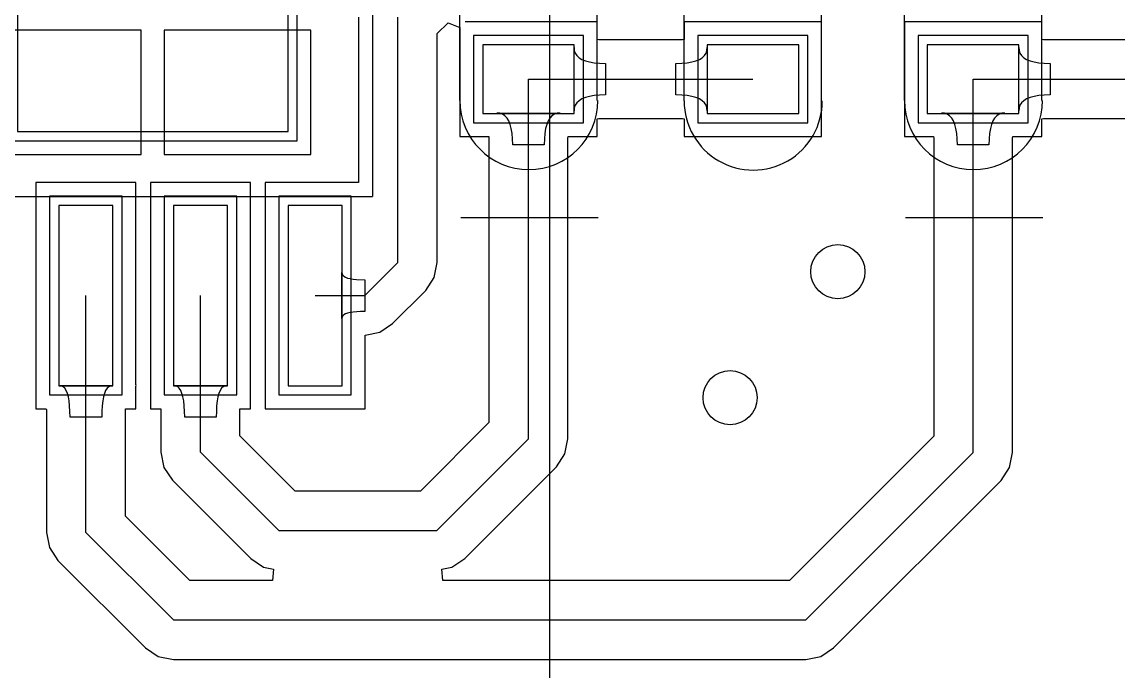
# Model space of a CAD drawing. Header units: millimetres. Extents: x 79 to 123, y 34 to 143.
# Drawn here: x 96.34 to 108.49, y 111.42 to 118.62 of the extents above; entities that cross this region are included whole.
import ezdxf

# ---------------------------------------------------------------- set-up
doc = ezdxf.new("R2010")
doc.units = ezdxf.units.MM
for name, color, linetype in [('BottomLayer', 5, 'Continuous'), ('BottomOverlay', 54, 'Continuous'), ('MultiLayer', 9, 'Continuous'), ('TopLayer', 1, 'Continuous'), ('TopOverlay', 2, 'Continuous'), ('TopPaste', 8, 'Continuous'), ('TopSolder', 216, 'Continuous')]:
    doc.layers.add(name, color=color, linetype=linetype)

# ---------------------------------------------------------------- blocks, each defined once
blk = doc.blocks.new('18650____________B_1')
at = {"layer": 'BottomOverlay'}
blk.add_line((16.054, 22), (76.531, 22), dxfattribs=at)
blk = doc.blocks.new('LED_26')
at = {"layer": 'TopLayer'}
for p, q in [((-1.143, 0.508), (-1.143, -0.508)), ((-0.381, 0.508), (-1.143, 0.508)), ((-0.381, -0.508), (-0.381, 0.508)), ((0.381, 0.508), (0.381, -0.508)), ((1.143, 0.508), (0.381, 0.508)), ((1.143, -0.508), (1.143, 0.508)), ((-1.143, -0.508), (-0.381, -0.508)), ((0.381, -0.508), (1.143, -0.508))]:
    blk.add_line(p, q, dxfattribs=at)
at = {"layer": 'TopOverlay'}
for p, q in [((-2.294, 0.751), (-2.294, 0.497)), ((-0.997, 0.762), (1.003, 0.762)), ((-2.294, 0.497), (-2.294, -0.773)), ((-0.997, -0.762), (1.003, -0.762))]:
    blk.add_line(p, q, dxfattribs=at)
for centre, start, end in [((-0.997, -0.004), 90, 270), ((1.003, 0.004), 270, 90)]:
    blk.add_arc(centre, 0.766, start, end, dxfattribs=at)
at = {"layer": 'TopPaste'}
for p, q in [((-1.143, 0.508), (-1.143, -0.508)), ((-0.381, 0.508), (-1.143, 0.508)), ((-0.381, -0.508), (-0.381, 0.508)), ((0.381, 0.508), (0.381, -0.508)), ((1.143, 0.508), (0.381, 0.508)), ((1.143, -0.508), (1.143, 0.508)), ((-1.143, -0.508), (-0.381, -0.508)), ((0.381, -0.508), (1.143, -0.508))]:
    blk.add_line(p, q, dxfattribs=at)
at = {"layer": 'TopSolder'}
for p, q in [((-1.245, 0.61), (-1.245, -0.61)), ((-0.279, 0.61), (-1.245, 0.61)), ((-0.279, -0.61), (-0.279, 0.61)), ((0.279, 0.61), (0.279, -0.61)), ((1.245, 0.61), (0.279, 0.61)), ((1.245, -0.61), (1.245, 0.61)), ((-1.245, -0.61), (-0.279, -0.61)), ((0.279, -0.61), (1.245, -0.61))]:
    blk.add_line(p, q, dxfattribs=at)
blk = doc.blocks.new('LED_27')
at = {"layer": 'TopLayer'}
for p, q in [((-1.143, 0.508), (-1.143, -0.508)), ((-0.381, 0.508), (-1.143, 0.508)), ((-0.381, -0.508), (-0.381, 0.508)), ((0.381, 0.508), (0.381, -0.508)), ((1.143, 0.508), (0.381, 0.508)), ((1.143, -0.508), (1.143, 0.508)), ((-1.143, -0.508), (-0.381, -0.508)), ((0.381, -0.508), (1.143, -0.508))]:
    blk.add_line(p, q, dxfattribs=at)
at = {"layer": 'TopOverlay'}
for p, q in [((-2.294, 0.751), (-2.294, 0.497)), ((-0.997, 0.762), (1.003, 0.762)), ((-2.294, 0.497), (-2.294, -0.773)), ((-0.997, -0.762), (1.003, -0.762))]:
    blk.add_line(p, q, dxfattribs=at)
for centre, start, end in [((-0.997, -0.004), 90, 270), ((1.003, 0.004), 270, 90)]:
    blk.add_arc(centre, 0.766, start, end, dxfattribs=at)
at = {"layer": 'TopPaste'}
for p, q in [((-1.143, 0.508), (-1.143, -0.508)), ((-0.381, 0.508), (-1.143, 0.508)), ((-0.381, -0.508), (-0.381, 0.508)), ((0.381, 0.508), (0.381, -0.508)), ((1.143, 0.508), (0.381, 0.508)), ((1.143, -0.508), (1.143, 0.508)), ((-1.143, -0.508), (-0.381, -0.508)), ((0.381, -0.508), (1.143, -0.508))]:
    blk.add_line(p, q, dxfattribs=at)
at = {"layer": 'TopSolder'}
for p, q in [((-1.245, 0.61), (-1.245, -0.61)), ((-0.279, 0.61), (-1.245, 0.61)), ((-0.279, -0.61), (-0.279, 0.61)), ((0.279, 0.61), (0.279, -0.61)), ((1.245, 0.61), (0.279, 0.61)), ((1.245, -0.61), (1.245, 0.61)), ((-1.245, -0.61), (-0.279, -0.61)), ((0.279, -0.61), (1.245, -0.61))]:
    blk.add_line(p, q, dxfattribs=at)
blk = doc.blocks.new('LED_29')
at = {"layer": 'TopLayer'}
for p, q in [((-1.143, 0.508), (-1.143, -0.508)), ((-0.381, 0.508), (-1.143, 0.508)), ((-0.381, -0.508), (-0.381, 0.508)), ((0.381, 0.508), (0.381, -0.508)), ((1.143, 0.508), (0.381, 0.508)), ((1.143, -0.508), (1.143, 0.508)), ((-1.143, -0.508), (-0.381, -0.508)), ((0.381, -0.508), (1.143, -0.508))]:
    blk.add_line(p, q, dxfattribs=at)
at = {"layer": 'TopOverlay'}
for p, q in [((-2.294, 0.497), (-2.294, 0.751)), ((1.003, 0.762), (-0.997, 0.762)), ((-2.294, -0.773), (-2.294, 0.497)), ((1.003, -0.762), (-0.997, -0.762))]:
    blk.add_line(p, q, dxfattribs=at)
for centre, start, end in [((-0.997, -0.004), 90, 270), ((1.003, 0.004), 270, 90)]:
    blk.add_arc(centre, 0.766, start, end, dxfattribs=at)
at = {"layer": 'TopPaste'}
for p, q in [((-1.143, 0.508), (-1.143, -0.508)), ((-0.381, 0.508), (-1.143, 0.508)), ((-0.381, -0.508), (-0.381, 0.508)), ((0.381, 0.508), (0.381, -0.508)), ((1.143, 0.508), (0.381, 0.508)), ((1.143, -0.508), (1.143, 0.508)), ((-1.143, -0.508), (-0.381, -0.508)), ((0.381, -0.508), (1.143, -0.508))]:
    blk.add_line(p, q, dxfattribs=at)
at = {"layer": 'TopSolder'}
for p, q in [((-1.245, 0.61), (-1.245, -0.61)), ((-0.279, 0.61), (-1.245, 0.61)), ((-0.279, -0.61), (-0.279, 0.61)), ((0.279, 0.61), (0.279, -0.61)), ((1.245, 0.61), (0.279, 0.61)), ((1.245, -0.61), (1.245, 0.61)), ((-1.245, -0.61), (-0.279, -0.61)), ((0.279, -0.61), (1.245, -0.61))]:
    blk.add_line(p, q, dxfattribs=at)
blk = doc.blocks.new('IP5306_63')
at = {"layer": 'TopLayer'}
for p, q in [((-4.085, 1.675), (-4.085, 1.075)), ((-2.085, 1.675), (-4.085, 1.675)), ((-2.085, 1.075), (-2.085, 1.675)), ((1.963, 1.675), (1.963, 1.075)), ((3.963, 1.675), (1.963, 1.675)), ((3.963, 1.075), (3.963, 1.675)), ((-4.085, 1.075), (-2.085, 1.075)), ((1.963, 1.075), (3.963, 1.075)), ((-1.267, 0.865), (-1.267, -2.135)), ((1.233, 0.865), (-1.267, 0.865)), ((1.233, -2.135), (1.233, 0.865)), ((-4.085, 0.405), (-4.085, -0.195)), ((-2.085, 0.405), (-4.085, 0.405)), ((-2.085, -0.195), (-2.085, 0.405)), ((1.963, 0.405), (1.963, -0.195)), ((3.963, 0.405), (1.963, 0.405)), ((3.963, -0.195), (3.963, 0.405)), ((-4.085, -0.195), (-2.085, -0.195)), ((1.963, -0.195), (3.963, -0.195)), ((-4.085, -0.865), (-4.085, -1.465)), ((-2.085, -0.865), (-4.085, -0.865)), ((-2.085, -1.465), (-2.085, -0.865)), ((1.963, -0.865), (1.963, -1.465)), ((3.963, -0.865), (1.963, -0.865)), ((3.963, -1.465), (3.963, -0.865)), ((-4.085, -1.465), (-2.085, -1.465)), ((1.963, -1.465), (3.963, -1.465)), ((-4.085, -2.135), (-4.085, -2.735)), ((-2.085, -2.135), (-4.085, -2.135)), ((-2.085, -2.735), (-2.085, -2.135)), ((-1.267, -2.135), (1.233, -2.135)), ((1.963, -2.135), (1.963, -2.735)), ((3.963, -2.135), (1.963, -2.135)), ((3.963, -2.735), (3.963, -2.135)), ((-4.085, -2.735), (-2.085, -2.735)), ((1.963, -2.735), (3.963, -2.735))]:
    blk.add_line(p, q, dxfattribs=at)
at = {"layer": 'TopOverlay'}
for p, q in [((-1.987, 2.01), (-1.987, -3.07)), ((-1.987, 2.01), (-0.652, 2.01)), ((0.618, 2.01), (1.853, 2.01)), ((1.853, 2.01), (1.853, -3.07)), ((1.853, -3.07), (-1.987, -3.07))]:
    blk.add_line(p, q, dxfattribs=at)
blk.add_arc((-0.017, 2.01), 0.635, 180, 0, dxfattribs=at)
at = {"layer": 'TopPaste'}
for p, q in [((-4.085, 1.675), (-4.085, 1.075)), ((-2.085, 1.675), (-4.085, 1.675)), ((-2.085, 1.075), (-2.085, 1.675)), ((1.963, 1.675), (1.963, 1.075)), ((3.963, 1.675), (1.963, 1.675)), ((3.963, 1.075), (3.963, 1.675)), ((-4.085, 1.075), (-2.085, 1.075)), ((1.963, 1.075), (3.963, 1.075)), ((-1.267, 0.865), (-1.267, -2.135)), ((1.233, 0.865), (-1.267, 0.865)), ((1.233, -2.135), (1.233, 0.865)), ((-4.085, 0.405), (-4.085, -0.195)), ((-2.085, 0.405), (-4.085, 0.405)), ((-2.085, -0.195), (-2.085, 0.405)), ((1.963, 0.405), (1.963, -0.195)), ((3.963, 0.405), (1.963, 0.405)), ((3.963, -0.195), (3.963, 0.405)), ((-4.085, -0.195), (-2.085, -0.195)), ((1.963, -0.195), (3.963, -0.195)), ((-4.085, -0.865), (-4.085, -1.465)), ((-2.085, -0.865), (-4.085, -0.865)), ((-2.085, -1.465), (-2.085, -0.865)), ((1.963, -0.865), (1.963, -1.465)), ((3.963, -0.865), (1.963, -0.865)), ((3.963, -1.465), (3.963, -0.865)), ((-4.085, -1.465), (-2.085, -1.465)), ((1.963, -1.465), (3.963, -1.465)), ((-4.085, -2.135), (-4.085, -2.735)), ((-2.085, -2.135), (-4.085, -2.135)), ((-2.085, -2.735), (-2.085, -2.135)), ((-1.267, -2.135), (1.233, -2.135)), ((1.963, -2.135), (1.963, -2.735)), ((3.963, -2.135), (1.963, -2.135)), ((3.963, -2.735), (3.963, -2.135)), ((-4.085, -2.735), (-2.085, -2.735)), ((1.963, -2.735), (3.963, -2.735))]:
    blk.add_line(p, q, dxfattribs=at)
at = {"layer": 'TopSolder'}
for p, q in [((-4.186, 1.777), (-4.186, 0.974)), ((-1.983, 1.777), (-4.186, 1.777)), ((-1.983, 0.974), (-1.983, 1.777)), ((1.862, 1.777), (1.862, 0.974)), ((4.065, 1.777), (1.862, 1.777)), ((4.065, 0.974), (4.065, 1.777)), ((-4.186, 0.974), (-1.983, 0.974)), ((1.862, 0.974), (4.065, 0.974)), ((-1.368, 0.967), (-1.368, -2.237)), ((1.335, 0.967), (-1.368, 0.967)), ((1.335, -2.237), (1.335, 0.967)), ((-4.186, 0.507), (-4.186, -0.296)), ((-1.983, 0.507), (-4.186, 0.507)), ((-1.983, -0.296), (-1.983, 0.507)), ((1.862, 0.507), (1.862, -0.296)), ((4.065, 0.507), (1.862, 0.507)), ((4.065, -0.296), (4.065, 0.507)), ((-4.186, -0.296), (-1.983, -0.296)), ((1.862, -0.296), (4.065, -0.296)), ((-4.186, -0.763), (-4.186, -1.566)), ((-1.983, -0.763), (-4.186, -0.763)), ((-1.983, -1.566), (-1.983, -0.763)), ((1.862, -0.763), (1.862, -1.566)), ((4.065, -0.763), (1.862, -0.763)), ((4.065, -1.566), (4.065, -0.763)), ((-4.186, -1.566), (-1.983, -1.566)), ((1.862, -1.566), (4.065, -1.566)), ((-4.186, -2.033), (-4.186, -2.836)), ((-1.983, -2.033), (-4.186, -2.033)), ((-1.983, -2.836), (-1.983, -2.033)), ((1.862, -2.033), (1.862, -2.836)), ((4.065, -2.033), (1.862, -2.033)), ((4.065, -2.836), (4.065, -2.033)), ((-1.368, -2.237), (1.335, -2.237)), ((-4.186, -2.836), (-1.983, -2.836)), ((1.862, -2.836), (4.065, -2.836))]:
    blk.add_line(p, q, dxfattribs=at)

msp = doc.modelspace()

# ---------------------------------------------------------------- linework, layer by layer
at = {"layer": 'BottomLayer'}
for centre in [(105.385, 115.849), (104.191, 114.452)]:
    msp.add_circle(centre, 0.3, dxfattribs=at)
at = {"layer": 'MultiLayer'}
for centre in [(105.385, 115.849), (104.191, 114.452)]:
    msp.add_circle(centre, 0.3, dxfattribs=at)
at = {"layer": 'TopLayer'}
for p, q in [((100.07, 118.669), (100.07, 116.838)), ((100.508, 115.951), (100.508, 118.669)), ((100.945, 118.488), (101.067, 118.609)), ((101.067, 118.609), (101.194, 118.556)), ((101.298, 118.618), (101.255, 118.618)), ((102.718, 118.618), (101.298, 118.618)), ((102.718, 118.422), (102.718, 118.618)), ((105.205, 118.618), (103.681, 118.618)), ((103.681, 118.618), (103.681, 118.422)), ((105.205, 117.348), (105.205, 118.618)), ((107.647, 118.618), (106.123, 118.618)), ((106.123, 118.618), (106.123, 117.348)), ((107.647, 118.422), (107.647, 118.618)), ((97.663, 118.525), (96.036, 118.525)), ((97.663, 117.148), (97.663, 118.525)), ((99.544, 118.525), (97.917, 118.525)), ((97.917, 118.525), (97.917, 117.148)), ((99.544, 117.148), (99.544, 118.525)), ((100.945, 115.951), (100.945, 118.488)), ((101.194, 118.556), (101.194, 118.517)), ((101.194, 118.517), (101.194, 117.348)), ((102.736, 118.42), (102.718, 118.422)), ((103.662, 118.42), (102.736, 118.42)), ((103.681, 118.422), (103.662, 118.42)), ((107.666, 118.42), (107.647, 118.422)), ((108.592, 118.42), (107.666, 118.42)), ((102.461, 117.633), (102.461, 118.333)), ((102.461, 118.333), (102.464, 118.3)), ((102.464, 118.3), (102.475, 118.27)), ((102.475, 118.27), (102.492, 118.244)), ((102.492, 118.244), (102.517, 118.221)), ((103.882, 118.221), (103.906, 118.244)), ((103.906, 118.244), (103.924, 118.27)), ((103.924, 118.27), (103.934, 118.3)), ((103.934, 118.3), (103.938, 118.333)), ((103.938, 118.333), (103.938, 117.633)), ((107.39, 117.633), (107.39, 118.333)), ((107.39, 118.333), (107.394, 118.3)), ((107.394, 118.3), (107.404, 118.27)), ((107.404, 118.27), (107.422, 118.244)), ((107.422, 118.244), (107.446, 118.221)), ((102.517, 118.221), (102.548, 118.202)), ((102.548, 118.202), (102.587, 118.186)), ((102.587, 118.186), (102.632, 118.174)), ((102.632, 118.174), (102.685, 118.165)), ((102.685, 118.165), (102.744, 118.16)), ((102.744, 118.16), (102.811, 118.158)), ((102.811, 118.158), (102.811, 117.808)), ((103.588, 118.158), (103.654, 118.16)), ((103.588, 117.808), (103.588, 118.158)), ((103.654, 118.16), (103.714, 118.165)), ((103.714, 118.165), (103.766, 118.174)), ((103.766, 118.174), (103.812, 118.186)), ((103.812, 118.186), (103.85, 118.202)), ((103.85, 118.202), (103.882, 118.221)), ((107.446, 118.221), (107.478, 118.202)), ((107.478, 118.202), (107.516, 118.186)), ((107.516, 118.186), (107.562, 118.174)), ((107.562, 118.174), (107.614, 118.165)), ((107.614, 118.165), (107.674, 118.16)), ((107.674, 118.16), (107.74, 118.158)), ((107.74, 118.158), (107.74, 117.808)), ((101.956, 113.995), (101.956, 117.983)), ((101.956, 117.983), (104.443, 117.983)), ((106.885, 117.983), (109.347, 117.983)), ((106.885, 113.845), (106.885, 117.983)), ((102.517, 117.745), (102.492, 117.722)), ((102.548, 117.764), (102.517, 117.745)), ((102.587, 117.78), (102.548, 117.764)), ((102.632, 117.792), (102.587, 117.78)), ((102.685, 117.801), (102.632, 117.792)), ((102.744, 117.806), (102.685, 117.801)), ((102.811, 117.808), (102.744, 117.806)), ((103.654, 117.806), (103.588, 117.808)), ((103.714, 117.801), (103.654, 117.806)), ((103.766, 117.792), (103.714, 117.801)), ((103.812, 117.78), (103.766, 117.792)), ((103.85, 117.764), (103.812, 117.78)), ((103.882, 117.745), (103.85, 117.764)), ((103.906, 117.722), (103.882, 117.745)), ((107.446, 117.745), (107.422, 117.722)), ((107.478, 117.764), (107.446, 117.745)), ((107.516, 117.78), (107.478, 117.764)), ((107.562, 117.792), (107.516, 117.78)), ((107.614, 117.801), (107.562, 117.792)), ((107.674, 117.806), (107.614, 117.801)), ((107.74, 117.808), (107.674, 117.806)), ((102.464, 117.666), (102.461, 117.633)), ((102.475, 117.696), (102.464, 117.666)), ((102.492, 117.722), (102.475, 117.696)), ((103.924, 117.696), (103.906, 117.722)), ((103.934, 117.666), (103.924, 117.696)), ((103.938, 117.633), (103.934, 117.666)), ((107.394, 117.666), (107.39, 117.633)), ((107.404, 117.696), (107.394, 117.666)), ((107.422, 117.722), (107.404, 117.696)), ((101.639, 117.605), (101.606, 117.608)), ((101.606, 117.608), (102.306, 117.608)), ((101.669, 117.594), (101.639, 117.605)), ((101.695, 117.576), (101.669, 117.594)), ((101.718, 117.552), (101.695, 117.576)), ((101.737, 117.52), (101.718, 117.552)), ((101.753, 117.481), (101.737, 117.52)), ((102.174, 117.52), (102.159, 117.481)), ((102.194, 117.552), (102.174, 117.52)), ((102.216, 117.576), (102.194, 117.552)), ((102.243, 117.594), (102.216, 117.576)), ((102.272, 117.605), (102.243, 117.594)), ((102.306, 117.608), (102.272, 117.605)), ((102.718, 117.544), (102.736, 117.546)), ((102.718, 117.348), (102.718, 117.544)), ((102.736, 117.546), (103.662, 117.546)), ((103.662, 117.546), (103.681, 117.544)), ((103.681, 117.544), (103.681, 117.348)), ((106.568, 117.605), (106.535, 117.608)), ((106.535, 117.608), (107.235, 117.608)), ((106.598, 117.594), (106.568, 117.605)), ((106.624, 117.576), (106.598, 117.594)), ((106.647, 117.552), (106.624, 117.576)), ((106.666, 117.52), (106.647, 117.552)), ((106.682, 117.481), (106.666, 117.52)), ((107.104, 117.52), (107.088, 117.481)), ((107.123, 117.552), (107.104, 117.52)), ((107.146, 117.576), (107.123, 117.552)), ((107.172, 117.594), (107.146, 117.576)), ((107.202, 117.605), (107.172, 117.594)), ((107.235, 117.608), (107.202, 117.605)), ((107.647, 117.544), (107.666, 117.546)), ((107.647, 117.348), (107.647, 117.544)), ((107.666, 117.546), (108.592, 117.546)), ((101.765, 117.435), (101.753, 117.481)), ((101.774, 117.382), (101.765, 117.435)), ((101.779, 117.322), (101.774, 117.382)), ((102.138, 117.382), (102.132, 117.322)), ((102.146, 117.435), (102.138, 117.382)), ((102.159, 117.481), (102.146, 117.435)), ((106.694, 117.435), (106.682, 117.481)), ((106.703, 117.382), (106.694, 117.435)), ((106.708, 117.322), (106.703, 117.382)), ((107.067, 117.382), (107.062, 117.322)), ((107.076, 117.435), (107.067, 117.382)), ((107.088, 117.481), (107.076, 117.435)), ((101.194, 117.348), (101.517, 117.348)), ((101.517, 117.348), (101.518, 117.33)), ((101.518, 117.33), (101.518, 114.176)), ((101.781, 117.255), (101.779, 117.322)), ((102.132, 117.322), (102.131, 117.255)), ((102.393, 117.33), (102.395, 117.348)), ((102.393, 113.995), (102.393, 117.33)), ((102.395, 117.348), (102.718, 117.348)), ((103.681, 117.348), (105.205, 117.348)), ((106.123, 117.348), (106.446, 117.348)), ((106.446, 117.348), (106.448, 117.33)), ((106.448, 117.33), (106.448, 114.026)), ((106.71, 117.255), (106.708, 117.322)), ((107.062, 117.322), (107.06, 117.255)), ((107.323, 117.33), (107.324, 117.348)), ((107.323, 113.845), (107.323, 117.33)), ((107.324, 117.348), (107.647, 117.348)), ((96.036, 117.148), (97.663, 117.148)), ((97.917, 117.148), (99.544, 117.148)), ((102.131, 117.255), (101.781, 117.255)), ((107.06, 117.255), (106.71, 117.255)), ((97.604, 116.838), (96.496, 116.838)), ((96.496, 116.838), (96.496, 114.597)), ((97.604, 114.597), (97.604, 116.838)), ((98.874, 116.838), (97.766, 116.838)), ((97.766, 116.838), (97.766, 114.597)), ((98.874, 114.597), (98.874, 116.838)), ((100.07, 116.838), (99.036, 116.838)), ((99.036, 116.838), (99.036, 114.33)), ((100.141, 115.584), (100.508, 115.951)), ((100.912, 115.784), (100.945, 115.951)), ((99.887, 115.33), (99.887, 115.839)), ((99.887, 115.839), (99.889, 115.824)), ((99.889, 115.824), (99.897, 115.81)), ((99.897, 115.81), (99.909, 115.798)), ((99.909, 115.798), (99.927, 115.788)), ((99.927, 115.788), (99.95, 115.779)), ((99.95, 115.779), (99.978, 115.772)), ((99.978, 115.772), (100.011, 115.766)), ((100.011, 115.766), (100.049, 115.762)), ((100.049, 115.762), (100.141, 115.759)), ((100.141, 115.759), (100.141, 115.409)), ((100.817, 115.642), (100.912, 115.784)), ((97.05, 112.958), (97.05, 115.584)), ((98.32, 113.847), (98.32, 115.584)), ((99.59, 115.584), (100.141, 115.584)), ((100.45, 115.275), (100.817, 115.642)), ((99.889, 115.345), (99.887, 115.33)), ((99.897, 115.358), (99.889, 115.345)), ((99.909, 115.37), (99.897, 115.358)), ((99.927, 115.381), (99.909, 115.37)), ((99.95, 115.389), (99.927, 115.381)), ((99.978, 115.397), (99.95, 115.389)), ((100.011, 115.402), (99.978, 115.397)), ((100.093, 115.409), (100.011, 115.402)), ((100.141, 115.409), (100.093, 115.409)), ((100.308, 115.18), (100.45, 115.275)), ((100.144, 115.147), (100.308, 115.18)), ((100.144, 114.33), (100.144, 115.147)), ((96.496, 114.597), (96.494, 114.587)), ((96.494, 114.587), (96.496, 114.578)), ((96.776, 114.584), (96.753, 114.587)), ((96.753, 114.587), (97.347, 114.587)), ((97.347, 114.587), (97.323, 114.584)), ((97.606, 114.587), (97.604, 114.597)), ((97.604, 114.578), (97.606, 114.587)), ((97.766, 114.597), (97.764, 114.587)), ((97.764, 114.587), (97.766, 114.578)), ((98.046, 114.584), (98.023, 114.587)), ((98.023, 114.587), (98.617, 114.587)), ((98.617, 114.587), (98.593, 114.584)), ((98.876, 114.587), (98.874, 114.597)), ((98.874, 114.578), (98.876, 114.587)), ((96.496, 114.578), (96.496, 114.33)), ((96.797, 114.573), (96.776, 114.584)), ((96.815, 114.556), (96.797, 114.573)), ((96.831, 114.531), (96.815, 114.556)), ((96.844, 114.5), (96.831, 114.531)), ((96.855, 114.461), (96.844, 114.5)), ((97.255, 114.5), (97.244, 114.461)), ((97.268, 114.531), (97.255, 114.5)), ((97.284, 114.556), (97.268, 114.531)), ((97.303, 114.573), (97.284, 114.556)), ((97.323, 114.584), (97.303, 114.573)), ((97.604, 114.33), (97.604, 114.578)), ((97.766, 114.578), (97.766, 114.33)), ((98.067, 114.573), (98.046, 114.584)), ((98.085, 114.556), (98.067, 114.573)), ((98.101, 114.531), (98.085, 114.556)), ((98.114, 114.5), (98.101, 114.531)), ((98.125, 114.461), (98.114, 114.5)), ((98.525, 114.5), (98.514, 114.461)), ((98.539, 114.531), (98.525, 114.5)), ((98.554, 114.556), (98.539, 114.531)), ((98.573, 114.573), (98.554, 114.556)), ((98.593, 114.584), (98.573, 114.573)), ((98.874, 114.33), (98.874, 114.578)), ((96.864, 114.416), (96.855, 114.461)), ((96.873, 114.304), (96.864, 114.416)), ((97.229, 114.363), (97.226, 114.304)), ((97.236, 114.416), (97.229, 114.363)), ((97.244, 114.461), (97.236, 114.416)), ((98.134, 114.416), (98.125, 114.461)), ((98.143, 114.304), (98.134, 114.416)), ((98.499, 114.363), (98.496, 114.304)), ((98.506, 114.416), (98.499, 114.363)), ((98.514, 114.461), (98.506, 114.416)), ((96.496, 114.33), (96.611, 114.33)), ((96.611, 114.33), (96.612, 114.318)), ((96.612, 114.318), (96.612, 112.958)), ((96.875, 114.237), (96.873, 114.304)), ((97.225, 114.237), (96.875, 114.237)), ((97.226, 114.304), (97.225, 114.237)), ((97.487, 113.139), (97.487, 114.33)), ((97.487, 114.33), (97.604, 114.33)), ((97.766, 114.33), (97.881, 114.33)), ((97.881, 114.33), (97.882, 114.318)), ((97.882, 114.318), (97.882, 113.847)), ((98.145, 114.237), (98.143, 114.304)), ((98.495, 114.237), (98.145, 114.237)), ((98.496, 114.304), (98.495, 114.237)), ((98.757, 114.028), (98.757, 114.33)), ((98.757, 114.33), (98.874, 114.33)), ((99.036, 114.33), (100.144, 114.33)), ((101.518, 114.176), (100.758, 113.417)), ((99.368, 113.417), (98.757, 114.028)), ((100.94, 112.979), (101.956, 113.995)), ((102.36, 113.828), (102.393, 113.995)), ((106.448, 114.026), (104.848, 112.426)), ((97.882, 113.847), (97.915, 113.679)), ((98.32, 113.847), (99.187, 112.979)), ((102.265, 113.686), (102.36, 113.828)), ((105.029, 111.989), (106.885, 113.845)), ((107.289, 113.677), (107.323, 113.845)), ((97.915, 113.679), (98.01, 113.537)), ((101.249, 112.67), (102.265, 113.686)), ((107.194, 113.536), (107.289, 113.677)), ((98.01, 113.537), (98.878, 112.67)), ((105.338, 111.679), (107.194, 113.536)), ((100.758, 113.417), (99.368, 113.417)), ((98.2, 112.426), (97.487, 113.139)), ((96.612, 112.958), (96.645, 112.79)), ((97.05, 112.958), (98.019, 111.989)), ((99.187, 112.979), (100.94, 112.979)), ((96.645, 112.79), (96.74, 112.648)), ((96.74, 112.648), (97.709, 111.679)), ((98.878, 112.67), (99.02, 112.575)), ((101.107, 112.575), (101.249, 112.67)), ((99.02, 112.575), (99.131, 112.553)), ((99.131, 112.553), (99.118, 112.426)), ((100.996, 112.553), (101.107, 112.575)), ((101.008, 112.426), (100.996, 112.553)), ((99.118, 112.426), (98.2, 112.426)), ((104.848, 112.426), (101.008, 112.426)), ((98.019, 111.989), (105.029, 111.989)), ((97.709, 111.679), (97.851, 111.584)), ((105.196, 111.584), (105.338, 111.679)), ((97.851, 111.584), (98.019, 111.551)), ((98.019, 111.551), (105.029, 111.551)), ((105.029, 111.551), (105.196, 111.584))]:
    msp.add_line(p, q, dxfattribs=at)
for centre in [(105.385, 115.849), (104.191, 114.452)]:
    msp.add_circle(centre, 0.3, dxfattribs=at)

# ---------------------------------------------------------------- block references
for name, p, rotation in [('18650____________B_1', (124.194, 49.757), 90), ('IP5306_63', (97.155, 118.669), 90), ('LED_29', (104.443, 118.745), 270), ('LED_27', (101.956, 118.745), 90), ('LED_26', (106.885, 118.745), 90)]:
    msp.add_blockref(name, p, dxfattribs=dict(rotation=rotation))

doc.saveas('drawing.dxf')
